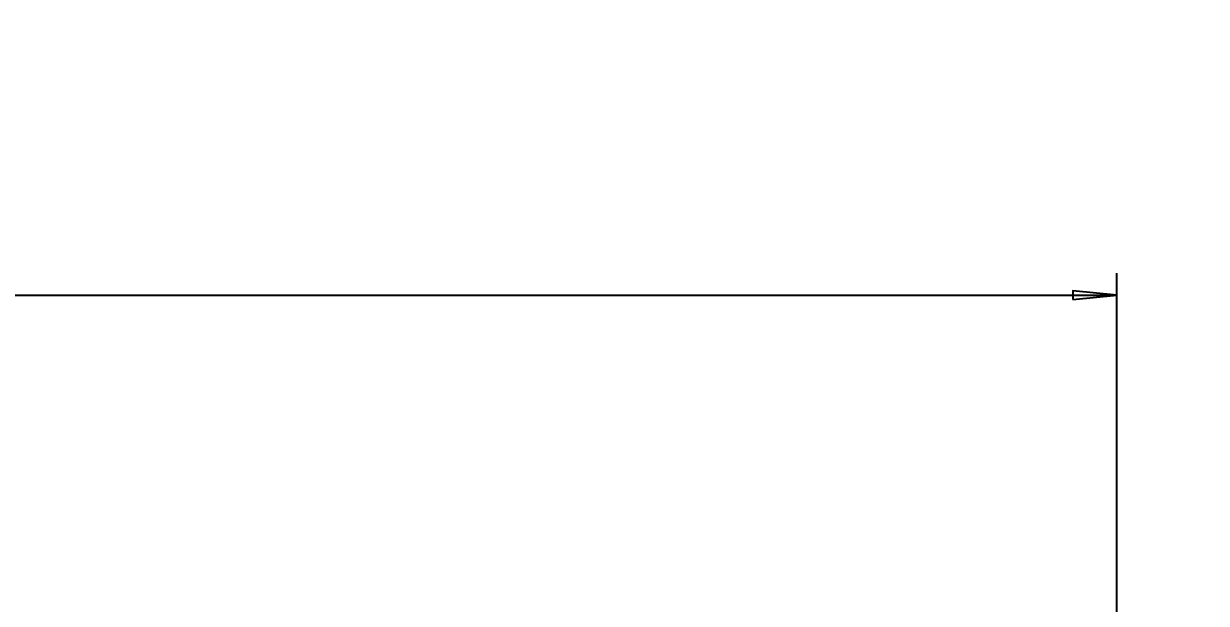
# Model space of a CAD drawing. Header units: millimetres. Extents: x 3118 to 4801, y 919 to 1849.
# Drawn here: x 3458.6 to 3539.6, y 1643.2 to 1682.9 of the extents above; entities that cross this region are included whole.
import ezdxf

# ---------------------------------------------------------------- set-up
doc = ezdxf.new("R2010")
doc.units = ezdxf.units.MM
doc.header["$LTSCALE"] = 1.8
doc.layers.add('치수(ISO)', color=7, linetype='Continuous', lineweight=25)
doc.styles.add('레이블 문자 (JIS)', font='')
doc.styles.get('레이블 문자 (JIS)').set_extended_font_data('Gulim')
doc.dimstyles.new('복사 대상기본값 (JIS)', dxfattribs={"dimscale": 1.5, "dimtxt": 3, "dimasz": 2, "dimexe": 1, "dimexo": 0.5, "dimgap": 0.8, "dimtad": 1, "dimdsep": 46, "dimtxsty": '레이블 문자 (JIS)', "dimblk": 'Filled-1', "dimcen": 0.09, "dimdle": 10, "dimclrd": 256, "dimclre": 256, "dimclrt": 256, "dimazin": 2, "dimtfac": 0.666667, "dimtmove": 0, "dimatfit": 3, "dimldrblk": 'OPEN', "dimfxl": 1, "dimtolj": 1, "dimtzin": 0, "dimlwd": -1, "dimlwe": -1, "dimarcsym": 0})

# ---------------------------------------------------------------- blocks, each defined once
blk = doc.blocks.new('Filled-1')
at = {"color": 0}
for p, q in [((0, 0), (-1, 0.1)), ((-1, 0.1), (-1, -0.1)), ((-1, 0), (0, 0)), ((-1, -0.1), (0, 0))]:
    blk.add_line(p, q, dxfattribs=at)
at = {"color": 0, "flags": 128}
blk.add_lwpolyline([(-1, -0.1), (0, 0), (-1, 0.1), (-1, -0.1)], dxfattribs=at)
at = {"color": 0}
blk.add_solid([(-1, -0.1), (0, 0), (-1, 0.1), (-1, -0.1)], dxfattribs=at)
blk = doc.blocks.new('*D656')
at = {"layer": 'Defpoints', "color": 0}
for p in [(3533.46, 1664.327), (3308.46, 1639.327), (3533.46, 1631.327)]:
    blk.add_point(p, dxfattribs=at)
at = {"layer": '치수(ISO)'}
for p, q in [((3308.46, 1640.077), (3308.46, 1665.827)), ((3533.46, 1632.077), (3533.46, 1665.827)), ((3311.46, 1664.327), (3530.46, 1664.327))]:
    blk.add_line(p, q, dxfattribs=at)
at = {"layer": '치수(ISO)', "linetype": 'ByBlock', "xscale": 3, "yscale": 3, "zscale": 3, "rotation": 180}
blk.add_blockref('Filled-1', (3308.46, 1664.327), dxfattribs=at)
at = {"layer": '치수(ISO)', "linetype": 'ByBlock', "xscale": 3, "yscale": 3, "zscale": 3}
blk.add_blockref('Filled-1', (3533.46, 1664.327), dxfattribs=at)
at = {"layer": '치수(ISO)', "insert": (3420.98, 1682.707), "char_height": 15, "attachment_point": 2, "style": '레이블 문자 (JIS)'}
blk.add_mtext('\\A1;225', dxfattribs=at)
blk = doc.blocks.new('_Open')
at = {"color": 0, "linetype": 'ByBlock', "lineweight": -2}
for p, q in [((-1, 0.167), (0, 0)), ((-1, -0.167), (0, 0)), ((0, 0), (-1, 0))]:
    blk.add_line(p, q, dxfattribs=at)
blk = doc.blocks.new('*D659')
at = {"layer": 'Defpoints', "color": 0}
for p in [(3536.402, 1629.036), (3530.517, 1623.618)]:
    blk.add_point(p, dxfattribs=at)
at = {"layer": '치수(ISO)'}
for p, q in [((3538.609, 1631.068), (3577.22, 1666.614)), ((3580.22, 1666.614), (3577.22, 1666.614)), ((3530.517, 1623.618), (3536.402, 1629.036)), ((3528.31, 1621.586), (3526.102, 1619.554))]:
    blk.add_line(p, q, dxfattribs=at)
at = {"layer": '치수(ISO)', "linetype": 'ByBlock', "xscale": 3, "yscale": 3, "zscale": 3}
for p, rotation in [((3536.402, 1629.036), 222.6327166850378), ((3530.517, 1623.618), 42.63271668503781)]:
    blk.add_blockref('Filled-1', p, dxfattribs=dict(at, rotation=rotation))
at = {"layer": '치수(ISO)', "insert": (3608.678, 1674.313), "char_height": 15, "attachment_point": 2, "style": '레이블 문자 (JIS)'}
blk.add_mtext('\\A1;\\fGulim|b0|i0;4-∅8', dxfattribs=at)

msp = doc.modelspace()

# ---------------------------------------------------------------- dimensions: what is measured, and where the dimension line sits
at = {"layer": '치수(ISO)'}
dim = msp.add_linear_dim(base=(3533.46, 1664.327), p1=(3308.46, 1639.327), p2=(3533.46, 1631.327), angle=180, dimstyle='복사 대상기본값 (JIS)', override={"dimtxt": 10, "dimgap": 2, "dimtxsty": '레이블 문자 (JIS)', "dimtofl": 0, "dimatfit": 1, "dimldrblk": 'Open'}, dxfattribs=at)
dim.commit()
dim.dimension.update_dxf_attribs({"geometry": '*D656', "text_midpoint": (3420.98, 1664.327), "dimtype": 160})
dim = msp.add_diameter_dim_2p(p1=(3530.517, 1623.618), p2=(3536.402, 1629.036), text='\\fGulim|b0|i0;4-<>', dimstyle='복사 대상기본값 (JIS)', override={"dimtxt": 10, "dimtad": 0, "dimtih": 1, "dimtoh": 1, "dimlfac": 1, "dimtxsty": '레이블 문자 (JIS)', "dimatfit": 2, "dimldrblk": 'Open'}, dxfattribs=at)
dim.commit()
dim.dimension.update_dxf_attribs({"geometry": '*D659', "text_midpoint": (3608.678, 1666.614), "dimtype": 163})

doc.saveas('drawing.dxf')
